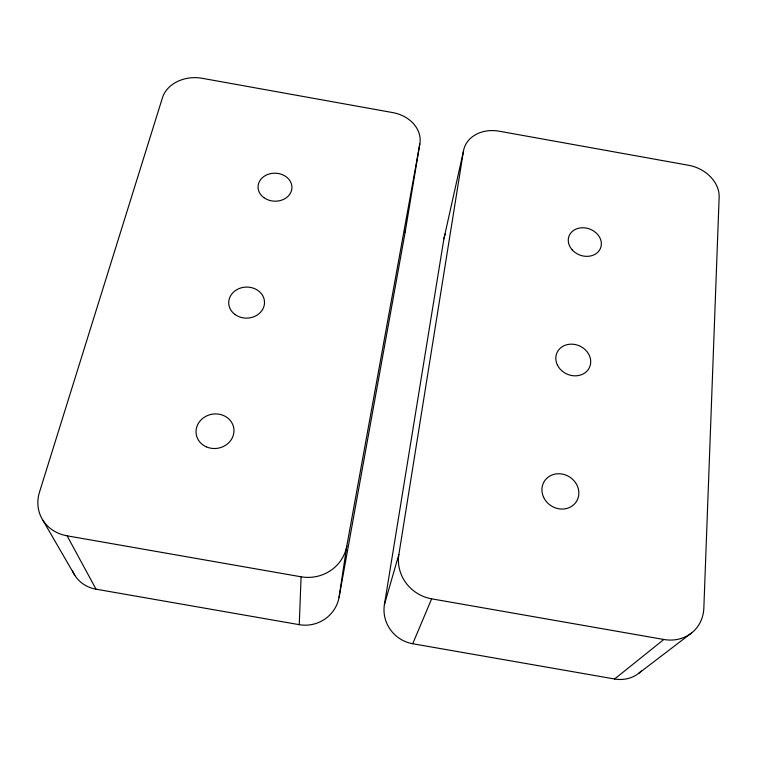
<?xml version="1.0" encoding="UTF-8"?>
<svg xmlns="http://www.w3.org/2000/svg" width="757" height="757" viewBox="0 0 757 757"><rect width="100%" height="100%" fill="white"/><g stroke="black" fill="none" stroke-linecap="round" stroke-linejoin="round"><path stroke-width="1.14" d="M299.261 624.667L301.087 576.796A39.023 37.424 -4.7 0 0 346.772 546.147L419.823 143.915A32.627 26.372 8.3 0 0 392.769 112.594L202.157 78.293A33.1 26.145 -0.7 0 0 162.481 97.681L39.468 492.22A40.679 36.147 -23.9 0 0 67.108 535.824L96.035 589.183L299.261 624.667A34.018 33.194 -14.6 0 0 339.06 597.349L405.118 232.361L419.823 143.915M339.06 597.349L346.772 546.147M384.414 604.569L398.863 554.484L463.445 151.201A32.579 26.306 13.9 0 1 499.204 131.198L688.624 165.281A32.882 25.908 22.8 0 1 719.15 197.142L703.849 608.003A40.433 35.702 45.6 0 1 663.832 639.485L614.589 678.991L412.726 643.743A34.027 33.043 38.9 0 1 384.414 604.569L443.914 238.777L463.445 151.201M412.726 643.743L431.651 598.834A39.014 37.254 29.6 0 1 398.863 554.484M638.936 673.153L691.595 632.956M431.651 598.834L663.832 639.485M67.108 535.824L301.087 576.796M42.799 520.097L74.811 575.32M405.383 230.251A29.012 24.432 8 0 1 405.118 232.361M96.035 589.183A35.409 32.087 -28.4 0 1 72.417 570.598M641.283 671.071A35.21 31.747 49.8 0 1 614.589 678.991M443.914 238.777A28.965 24.385 14.2 0 1 445.438 233.686M263.862 197.624A16.947 13.995 2.1 0 0 291.625 190.083A16.947 13.995 2.1 0 0 269.501 173.892A16.947 13.995 2.1 0 0 263.862 197.624M234.717 314.278A17.903 15.518 -1.7 0 0 264.155 305.61A17.903 15.518 -1.7 0 0 240.991 287.906A17.903 15.518 -1.7 0 0 234.717 314.278M206.282 446.838A19.029 17.26 -9.6 0 0 233.96 429.853A19.029 17.26 -9.6 0 0 204.75 416.956A19.029 17.26 -9.6 0 0 206.282 446.838M543.668 497.377A18.963 17.118 32.2 0 0 575.528 502.809A18.963 17.118 32.2 0 0 561.978 474.024A18.963 17.118 32.2 0 0 543.668 497.377M557.483 365.177A17.837 15.414 24.1 0 0 587.621 370.372A17.837 15.414 24.1 0 0 574.677 344.444A17.837 15.414 24.1 0 0 557.483 365.177M572.245 249.933A16.872 13.91 20.2 0 0 600.424 248.447A16.872 13.91 20.2 0 0 581.764 227.781A16.872 13.91 20.2 0 0 572.245 249.933"/></g></svg>
